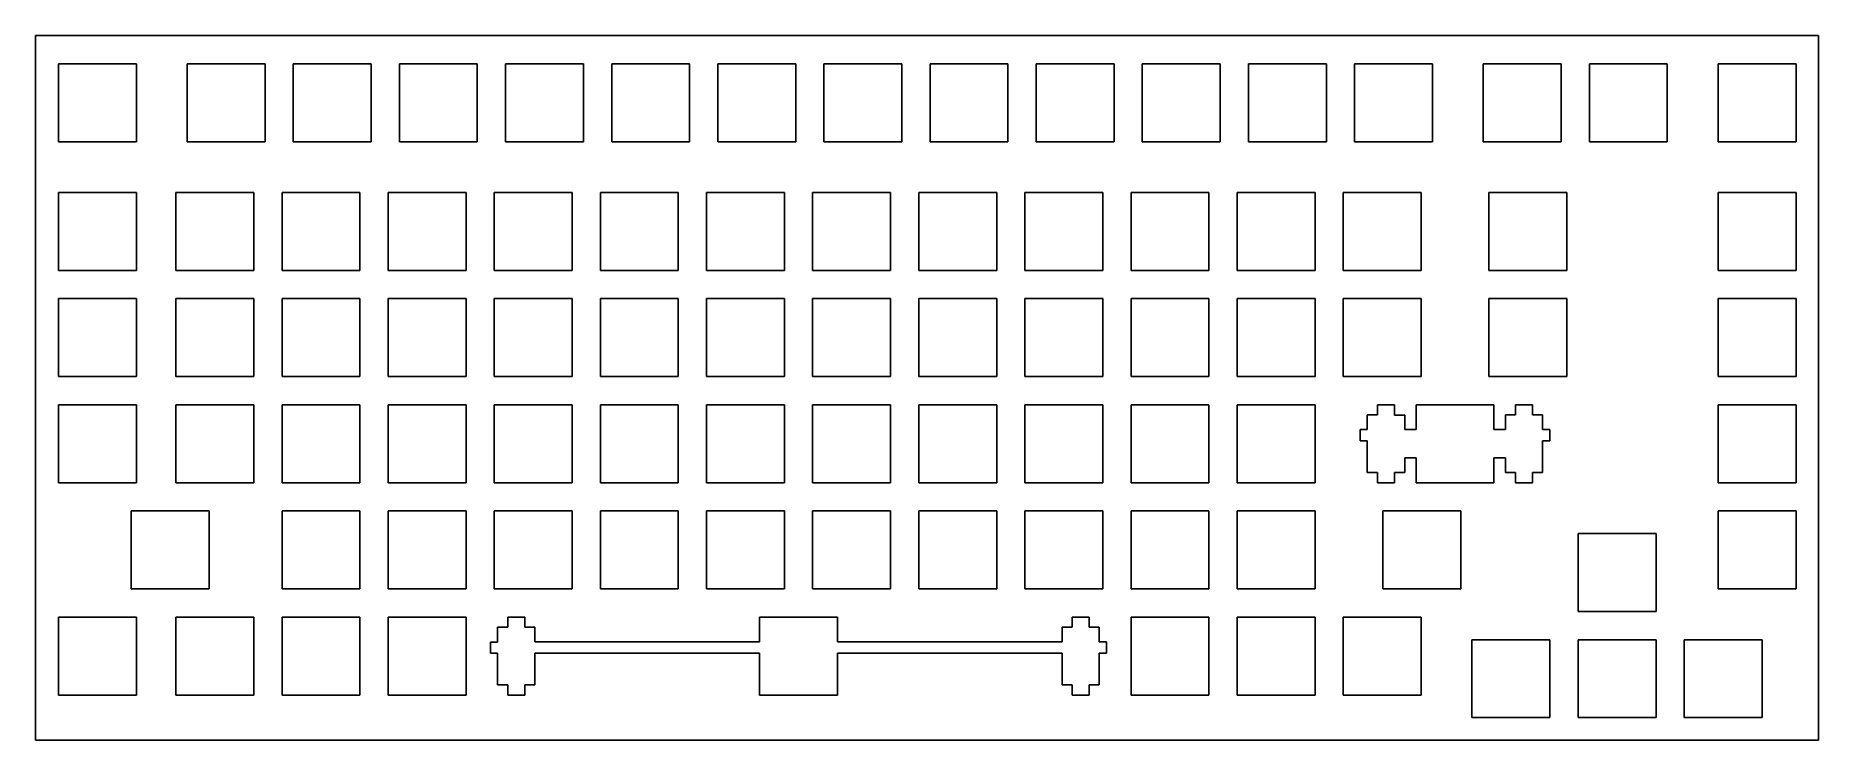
# Model space of a CAD drawing. Extents: x -159 to 157, y -58 to 67.
import ezdxf

# ---------------------------------------------------------------- set-up
doc = ezdxf.new("R2010")
doc.units = 0

msp = doc.modelspace()

# ---------------------------------------------------------------- linework, layer by layer
for p, q in [((-158.93, -58.11, 0.75), (-158.93, 66.69, 0.75)), ((-158.93, 66.69, 0.75), (156.87, 66.69, 0.75)), ((156.87, -58.11, 0.75), (156.87, 66.69, 0.75)), ((-154.89, 61.71, 0.75), (-141.09, 61.71, 0.75)), ((-154.89, 47.91, 0.75), (-154.89, 61.71, 0.75)), ((-141.09, 47.91, 0.75), (-141.09, 61.71, 0.75)), ((-132.09, 47.91, 0.75), (-132.09, 61.71, 0.75)), ((-132.09, 61.71, 0.75), (-118.29, 61.71, 0.75)), ((-118.29, 47.91, 0.75), (-118.29, 61.71, 0.75)), ((-113.29, 47.91, 0.75), (-113.29, 61.71, 0.75)), ((-113.29, 61.71, 0.75), (-99.49, 61.71, 0.75)), ((-99.49, 47.91, 0.75), (-99.49, 61.71, 0.75)), ((-94.49, 47.91, 0.75), (-94.49, 61.71, 0.75)), ((-94.49, 61.71, 0.75), (-80.69, 61.71, 0.75)), ((-80.69, 47.91, 0.75), (-80.69, 61.71, 0.75)), ((-75.69, 47.91, 0.75), (-75.69, 61.71, 0.75)), ((-75.69, 61.71, 0.75), (-61.89, 61.71, 0.75)), ((-61.89, 47.91, 0.75), (-61.89, 61.71, 0.75)), ((-56.89, 61.71, 0.75), (-43.09, 61.71, 0.75)), ((-56.89, 47.91, 0.75), (-56.89, 61.71, 0.75)), ((-43.09, 47.91, 0.75), (-43.09, 61.71, 0.75)), ((-38.09, 61.71, 0.75), (-24.29, 61.71, 0.75)), ((-38.09, 47.91, 0.75), (-38.09, 61.71, 0.75)), ((-24.29, 47.91, 0.75), (-24.29, 61.71, 0.75)), ((-19.29, 61.71, 0.75), (-5.49, 61.71, 0.75)), ((-19.29, 47.91, 0.75), (-19.29, 61.71, 0.75)), ((-5.49, 47.91, 0.75), (-5.49, 61.71, 0.75)), ((-0.49, 61.71, 0.75), (13.31, 61.71, 0.75)), ((-0.49, 47.91, 0.75), (-0.49, 61.71, 0.75)), ((13.31, 47.91, 0.75), (13.31, 61.71, 0.75)), ((18.31, 61.71, 0.75), (32.11, 61.71, 0.75)), ((18.31, 47.91, 0.75), (18.31, 61.71, 0.75)), ((32.11, 47.91, 0.75), (32.11, 61.71, 0.75)), ((37.11, 61.71, 0.75), (50.91, 61.71, 0.75)), ((37.11, 61.71, 0.75), (37.11, 47.91, 0.75)), ((50.91, 47.91, 0.75), (50.91, 61.71, 0.75)), ((55.91, 61.71, 0.75), (69.71, 61.71, 0.75)), ((55.91, 47.91, 0.75), (55.91, 61.71, 0.75)), ((69.71, 47.91, 0.75), (69.71, 61.71, 0.75)), ((74.71, 47.91, 0.75), (74.71, 61.71, 0.75)), ((74.71, 61.71, 0.75), (88.51, 61.71, 0.75)), ((88.51, 47.91, 0.75), (88.51, 61.71, 0.75)), ((97.51, 61.71, 0.75), (111.31, 61.71, 0.75)), ((97.51, 47.91, 0.75), (97.51, 61.71, 0.75)), ((111.31, 47.91, 0.75), (111.31, 61.71, 0.75)), ((116.31, 47.91, 0.75), (116.31, 61.71, 0.75)), ((116.31, 61.71, 0.75), (130.11, 61.71, 0.75)), ((130.11, 47.91, 0.75), (130.11, 61.71, 0.75)), ((152.91, 61.71, 0.75), (139.11, 61.71, 0.75)), ((139.11, 47.91, 0.75), (139.11, 61.71, 0.75)), ((152.91, 47.91, 0.75), (152.91, 61.71, 0.75)), ((-154.89, 47.91, 0.75), (-141.09, 47.91, 0.75)), ((-132.09, 47.91, 0.75), (-118.29, 47.91, 0.75)), ((-113.29, 47.91, 0.75), (-99.49, 47.91, 0.75)), ((-94.49, 47.91, 0.75), (-80.69, 47.91, 0.75)), ((-75.69, 47.91, 0.75), (-61.89, 47.91, 0.75)), ((-56.89, 47.91, 0.75), (-43.09, 47.91, 0.75)), ((-38.09, 47.91, 0.75), (-24.29, 47.91, 0.75)), ((-19.29, 47.91, 0.75), (-5.49, 47.91, 0.75)), ((-0.49, 47.91, 0.75), (13.31, 47.91, 0.75)), ((18.31, 47.91, 0.75), (32.11, 47.91, 0.75)), ((50.91, 47.91, 0.75), (37.11, 47.91, 0.75)), ((55.91, 47.91, 0.75), (69.71, 47.91, 0.75)), ((74.71, 47.91, 0.75), (88.51, 47.91, 0.75)), ((97.51, 47.91, 0.75), (111.31, 47.91, 0.75)), ((116.31, 47.91, 0.75), (130.11, 47.91, 0.75)), ((152.91, 47.91, 0.75), (139.11, 47.91, 0.75)), ((-154.89, 25.11, 0.75), (-154.89, 38.91, 0.75)), ((-154.89, 38.91, 0.75), (-141.09, 38.91, 0.75)), ((-141.09, 25.11, 0.75), (-141.09, 38.91, 0.75)), ((-134.09, 25.11, 0.75), (-134.09, 38.91, 0.75)), ((-134.09, 38.91, 0.75), (-120.29, 38.91, 0.75)), ((-120.29, 25.11, 0.75), (-120.29, 38.91, 0.75)), ((-115.29, 25.11, 0.75), (-115.29, 38.91, 0.75)), ((-115.29, 38.91, 0.75), (-101.49, 38.91, 0.75)), ((-101.49, 25.11, 0.75), (-101.49, 38.91, 0.75)), ((-96.49, 38.91, 0.75), (-82.69, 38.91, 0.75)), ((-96.49, 38.91, 0.75), (-96.49, 25.11, 0.75)), ((-82.69, 25.11, 0.75), (-82.69, 38.91, 0.75)), ((-77.69, 38.91, 0.75), (-63.89, 38.91, 0.75)), ((-77.69, 25.11, 0.75), (-77.69, 38.91, 0.75)), ((-63.89, 25.11, 0.75), (-63.89, 38.91, 0.75)), ((-58.89, 38.91, 0.75), (-45.09, 38.91, 0.75)), ((-58.89, 25.11, 0.75), (-58.89, 38.91, 0.75)), ((-45.09, 25.11, 0.75), (-45.09, 38.91, 0.75)), ((-40.09, 25.11, 0.75), (-40.09, 38.91, 0.75)), ((-40.09, 38.91, 0.75), (-26.29, 38.91, 0.75)), ((-26.29, 25.11, 0.75), (-26.29, 38.91, 0.75)), ((-21.29, 25.11, 0.75), (-21.29, 38.91, 0.75)), ((-21.29, 38.91, 0.75), (-7.49, 38.91, 0.75)), ((-7.49, 25.11, 0.75), (-7.49, 38.91, 0.75)), ((-2.49, 38.91, 0.75), (11.31, 38.91, 0.75)), ((-2.49, 25.11, 0.75), (-2.49, 38.91, 0.75)), ((11.31, 25.11, 0.75), (11.31, 38.91, 0.75)), ((16.31, 25.11, 0.75), (16.31, 38.91, 0.75)), ((16.31, 38.91, 0.75), (30.11, 38.91, 0.75)), ((30.11, 25.11, 0.75), (30.11, 38.91, 0.75)), ((35.11, 25.11, 0.75), (35.11, 38.91, 0.75)), ((35.11, 38.91, 0.75), (48.91, 38.91, 0.75)), ((48.91, 25.11, 0.75), (48.91, 38.91, 0.75)), ((53.91, 38.91, 0.75), (67.71, 38.91, 0.75)), ((53.91, 25.11, 0.75), (53.91, 38.91, 0.75)), ((67.71, 25.11, 0.75), (67.71, 38.91, 0.75)), ((72.71, 38.91, 0.75), (86.51, 38.91, 0.75)), ((72.71, 25.11, 0.75), (72.71, 38.91, 0.75)), ((86.51, 38.88, 0.75), (86.51, 38.91, 0.75)), ((86.51, 25.11, 0.75), (86.51, 38.88, 0.75)), ((98.51, 38.91, 0.75), (112.31, 38.91, 0.75)), ((98.51, 25.11, 0.75), (98.51, 38.91, 0.75)), ((112.31, 25.11, 0.75), (112.31, 38.91, 0.75)), ((139.11, 25.11, 0.75), (139.11, 38.91, 0.75)), ((139.11, 38.91, 0.75), (152.91, 38.91, 0.75)), ((152.91, 25.11, 0.75), (152.91, 38.91, 0.75)), ((-154.89, 25.11, 0.75), (-141.09, 25.11, 0.75)), ((-134.09, 25.11, 0.75), (-120.29, 25.11, 0.75)), ((-115.29, 25.11, 0.75), (-101.49, 25.11, 0.75)), ((-101.49, 25.11, 0.75), (-101.49, 25.11, 0.75)), ((-96.49, 25.11, 0.75), (-82.69, 25.11, 0.75)), ((-82.69, 25.11, 0.75), (-96.49, 25.11, 0.75)), ((-96.49, 25.11, 0.75), (-96.49, 25.11, 0.75)), ((-77.69, 25.11, 0.75), (-63.89, 25.11, 0.75)), ((-58.89, 25.11, 0.75), (-45.09, 25.11, 0.75)), ((-40.09, 25.11, 0.75), (-26.29, 25.11, 0.75)), ((-21.29, 25.11, 0.75), (-7.49, 25.11, 0.75)), ((-2.49, 25.11, 0.75), (11.31, 25.11, 0.75)), ((16.31, 25.11, 0.75), (30.11, 25.11, 0.75)), ((35.11, 25.11, 0.75), (48.91, 25.11, 0.75)), ((53.91, 25.11, 0.75), (67.71, 25.11, 0.75)), ((72.71, 25.11, 0.75), (86.51, 25.11, 0.75)), ((98.51, 25.11, 0.75), (112.31, 25.11, 0.75)), ((139.11, 25.11, 0.75), (152.91, 25.11, 0.75)), ((-154.89, 20.11, 0.75), (-141.09, 20.11, 0.75)), ((-154.89, 6.31, 0.75), (-154.89, 20.11, 0.75)), ((-141.09, 6.31, 0.75), (-141.09, 20.11, 0.75)), ((-120.29, 20.11, 0.75), (-134.09, 20.11, 0.75)), ((-134.09, 6.31, 0.75), (-134.09, 20.11, 0.75)), ((-120.29, 20.11, 0.75), (-120.29, 6.31, 0.75)), ((-115.29, 6.31, 0.75), (-115.29, 20.11, 0.75)), ((-115.29, 20.11, 0.75), (-101.49, 20.11, 0.75)), ((-101.49, 6.31, 0.75), (-101.49, 20.11, 0.75)), ((-96.49, 6.31, 0.75), (-96.49, 20.11, 0.75)), ((-96.49, 20.11, 0.75), (-82.69, 20.11, 0.75)), ((-82.69, 6.31, 0.75), (-82.69, 20.11, 0.75)), ((-77.69, 20.11, 0.75), (-63.89, 20.11, 0.75)), ((-77.69, 6.31, 0.75), (-77.69, 20.11, 0.75)), ((-63.89, 6.31, 0.75), (-63.89, 20.11, 0.75)), ((-58.89, 6.31, 0.75), (-58.89, 20.11, 0.75)), ((-58.89, 20.11, 0.75), (-45.09, 20.11, 0.75)), ((-45.09, 6.31, 0.75), (-45.09, 20.11, 0.75)), ((-40.09, 6.31, 0.75), (-40.09, 20.11, 0.75)), ((-40.09, 20.11, 0.75), (-26.29, 20.11, 0.75)), ((-26.29, 6.31, 0.75), (-26.29, 20.11, 0.75)), ((-21.29, 20.11, 0.75), (-7.49, 20.11, 0.75)), ((-21.29, 6.31, 0.75), (-21.29, 20.11, 0.75)), ((-7.49, 6.31, 0.75), (-7.49, 20.11, 0.75)), ((-2.49, 20.11, 0.75), (11.31, 20.11, 0.75)), ((-2.49, 6.31, 0.75), (-2.49, 20.11, 0.75)), ((11.31, 6.31, 0.75), (11.31, 20.11, 0.75)), ((16.31, 6.31, 0.75), (16.31, 20.11, 0.75)), ((16.31, 20.11, 0.75), (30.11, 20.11, 0.75)), ((30.11, 6.31, 0.75), (30.11, 20.11, 0.75)), ((35.11, 6.31, 0.75), (35.11, 20.11, 0.75)), ((35.11, 20.11, 0.75), (48.91, 20.11, 0.75)), ((48.91, 6.31, 0.75), (48.91, 20.11, 0.75)), ((53.91, 6.31, 0.75), (53.91, 20.11, 0.75)), ((53.91, 20.11, 0.75), (67.71, 20.11, 0.75)), ((67.71, 6.31, 0.75), (67.71, 20.11, 0.75)), ((72.71, 20.11, 0.75), (86.51, 20.11, 0.75)), ((72.71, 6.31, 0.75), (72.71, 20.11, 0.75)), ((86.51, 6.31, 0.75), (86.51, 20.11, 0.75)), ((98.51, 20.11, 0.75), (112.31, 20.11, 0.75)), ((98.51, 6.31, 0.75), (98.51, 20.11, 0.75)), ((112.31, 6.31, 0.75), (112.31, 20.11, 0.75)), ((139.11, 6.31, 0.75), (139.11, 20.11, 0.75)), ((139.11, 20.11, 0.75), (152.91, 20.11, 0.75)), ((152.91, 6.31, 0.75), (152.91, 20.11, 0.75)), ((-154.89, 6.31, 0.75), (-141.09, 6.31, 0.75)), ((-134.09, 6.31, 0.75), (-120.29, 6.31, 0.75)), ((-115.29, 6.31, 0.75), (-101.49, 6.31, 0.75)), ((-96.49, 6.31, 0.75), (-82.69, 6.31, 0.75)), ((-77.69, 6.31, 0.75), (-63.89, 6.31, 0.75)), ((-58.89, 6.31, 0.75), (-45.09, 6.31, 0.75)), ((-40.09, 6.31, 0.75), (-26.29, 6.31, 0.75)), ((-21.29, 6.31, 0.75), (-7.49, 6.31, 0.75)), ((-2.49, 6.31, 0.75), (11.31, 6.31, 0.75)), ((16.31, 6.31, 0.75), (30.11, 6.31, 0.75)), ((35.11, 6.31, 0.75), (48.91, 6.31, 0.75)), ((53.91, 6.31, 0.75), (67.71, 6.31, 0.75)), ((72.71, 6.31, 0.75), (86.51, 6.31, 0.75)), ((98.51, 6.31, 0.75), (112.31, 6.31, 0.75)), ((139.11, 6.31, 0.75), (152.91, 6.31, 0.75)), ((-154.89, -12.49, 0.75), (-154.89, 1.31, 0.75)), ((-154.89, 1.31, 0.75), (-141.09, 1.31, 0.75)), ((-141.09, -12.49, 0.75), (-141.09, 1.31, 0.75)), ((-134.09, -12.49, 0.75), (-134.09, 1.31, 0.75)), ((-134.09, 1.31, 0.75), (-120.29, 1.31, 0.75)), ((-120.29, -12.49, 0.75), (-120.29, 1.31, 0.75)), ((-115.29, -12.49, 0.75), (-115.29, 1.31, 0.75)), ((-115.29, 1.31, 0.75), (-101.49, 1.31, 0.75)), ((-101.49, -12.49, 0.75), (-101.49, 1.31, 0.75)), ((-96.49, 1.31, 0.75), (-82.69, 1.31, 0.75)), ((-96.49, -12.49, 0.75), (-96.49, 1.31, 0.75)), ((-82.69, -12.49, 0.75), (-82.69, 1.31, 0.75)), ((-77.69, 1.31, 0.75), (-63.89, 1.31, 0.75)), ((-77.69, -12.49, 0.75), (-77.69, 1.31, 0.75)), ((-63.89, -12.49, 0.75), (-63.89, 1.31, 0.75)), ((-58.89, -12.49, 0.75), (-58.89, 1.31, 0.75)), ((-58.89, 1.31, 0.75), (-45.09, 1.31, 0.75)), ((-45.09, -12.49, 0.75), (-45.09, 1.31, 0.75)), ((-40.09, -11.15, 0.75), (-40.09, 1.31, 0.75)), ((-40.09, 1.31, 0.75), (-26.29, 1.31, 0.75)), ((-26.29, -12.49, 0.75), (-26.29, 1.31, 0.75)), ((-21.29, -12.49, 0.75), (-21.29, 1.31, 0.75)), ((-21.29, 1.31, 0.75), (-7.49, 1.31, 0.75)), ((-7.49, -12.49, 0.75), (-7.49, 1.31, 0.75)), ((-2.49, -12.49, 0.75), (-2.49, 1.31, 0.75)), ((-2.49, 1.31, 0.75), (11.31, 1.31, 0.75)), ((11.31, -12.49, 0.75), (11.31, 1.31, 0.75)), ((16.31, 1.31, 0.75), (30.11, 1.31, 0.75)), ((16.31, -12.49, 0.75), (16.31, 1.31, 0.75)), ((30.11, -12.49, 0.75), (30.11, 1.31, 0.75)), ((35.11, 1.31, 0.75), (48.91, 1.31, 0.75)), ((35.11, -12.49, 0.75), (35.11, 1.31, 0.75)), ((48.91, -12.49, 0.75), (48.91, 1.31, 0.75)), ((53.91, 1.31, 0.75), (67.71, 1.31, 0.75)), ((53.91, -12.49, 0.75), (53.91, 1.31, 0.75)), ((67.71, -12.49, 0.75), (67.71, 1.31, 0.75)), ((78.77, 1.31, 0.75), (78.77, -0.49, 0.75)), ((78.77, 1.31, 0.75), (81.79, 1.31, 0.75)), ((81.79, -0.5, 0.75), (81.79, 1.31, 0.75)), ((99.41, 1.31, 0.75), (85.61, 1.31, 0.75)), ((85.61, 1.31, 0.75), (85.61, -3.08, 0.75)), ((99.41, 1.31, 0.75), (99.41, -3.08, 0.75)), ((103.22, 1.31, 0.75), (106.23, 1.31, 0.75)), ((103.22, 1.31, 0.75), (103.22, -0.49, 0.75)), ((106.23, -0.49, 0.75), (106.23, 1.31, 0.75)), ((139.11, -12.49, 0.75), (139.11, 1.31, 0.75)), ((139.11, 1.31, 0.75), (152.91, 1.31, 0.75)), ((152.91, -12.49, 0.75), (152.91, 1.31, 0.75)), ((75.68, -5.08, 0.75), (75.68, -3.08, 0.75)), ((76.97, -3.08, 0.75), (75.68, -3.08, 0.75)), ((76.97, -0.49, 0.75), (78.77, -0.49, 0.75)), ((76.97, -0.49, 0.75), (76.97, -3.08, 0.75)), ((83.59, -0.5, 0.75), (81.79, -0.5, 0.75)), ((83.59, -0.5, 0.75), (83.59, -3.08, 0.75)), ((85.61, -3.08, 0.75), (83.59, -3.08, 0.75)), ((101.42, -3.08, 0.75), (99.41, -3.08, 0.75)), ((101.42, -0.49, 0.75), (103.22, -0.49, 0.75)), ((101.42, -3.08, 0.75), (101.42, -0.49, 0.75)), ((108.02, -0.49, 0.75), (106.23, -0.49, 0.75)), ((108.02, -0.49, 0.75), (108.02, -3.08, 0.75)), ((108.02, -3.08, 0.75), (109.32, -3.08, 0.75)), ((109.32, -3.08, 0.75), (109.32, -5.08, 0.75)), ((76.97, -5.08, 0.75), (75.68, -5.08, 0.75)), ((76.97, -10.69, 0.75), (76.97, -5.08, 0.75)), ((108.02, -5.08, 0.75), (109.32, -5.08, 0.75)), ((108.02, -10.69, 0.75), (108.02, -5.08, 0.75)), ((83.59, -8.09, 0.75), (85.61, -8.09, 0.75)), ((83.59, -8.09, 0.75), (83.59, -10.69, 0.75)), ((85.61, -12.49, 0.75), (85.61, -8.09, 0.75)), ((99.41, -12.49, 0.75), (99.41, -8.08, 0.75)), ((101.42, -8.08, 0.75), (99.41, -8.08, 0.75)), ((101.42, -8.08, 0.75), (101.42, -10.69, 0.75)), ((-154.89, -12.49, 0.75), (-141.09, -12.49, 0.75)), ((-134.09, -12.49, 0.75), (-127.94, -12.49, 0.75)), ((-120.29, -12.49, 0.75), (-127.94, -12.49, 0.75)), ((-115.29, -12.49, 0.75), (-101.49, -12.49, 0.75)), ((-96.49, -12.49, 0.75), (-82.69, -12.49, 0.75)), ((-77.69, -12.49, 0.75), (-63.89, -12.49, 0.75)), ((-58.89, -12.49, 0.75), (-45.09, -12.49, 0.75)), ((-40.09, -11.15, 0.75), (-40.09, -12.49, 0.75)), ((-40.09, -12.49, 0.75), (-26.29, -12.49, 0.75)), ((-21.29, -12.49, 0.75), (-7.49, -12.49, 0.75)), ((-2.49, -12.49, 0.75), (11.31, -12.49, 0.75)), ((16.31, -12.49, 0.75), (30.11, -12.49, 0.75)), ((35.11, -12.49, 0.75), (48.91, -12.49, 0.75)), ((53.91, -12.49, 0.75), (67.71, -12.49, 0.75)), ((76.97, -10.69, 0.75), (78.77, -10.69, 0.75)), ((78.77, -12.49, 0.75), (78.77, -10.69, 0.75)), ((78.77, -12.49, 0.75), (81.79, -12.49, 0.75)), ((81.79, -10.69, 0.75), (81.79, -12.49, 0.75)), ((81.79, -10.69, 0.75), (83.59, -10.69, 0.75)), ((99.41, -12.49, 0.75), (85.61, -12.49, 0.75)), ((101.42, -10.69, 0.75), (103.23, -10.69, 0.75)), ((103.23, -12.49, 0.75), (103.23, -10.69, 0.75)), ((106.22, -12.49, 0.75), (103.23, -12.49, 0.75)), ((106.22, -10.69, 0.75), (106.22, -12.49, 0.75)), ((108.02, -10.69, 0.75), (106.22, -10.69, 0.75)), ((139.11, -12.49, 0.75), (152.91, -12.49, 0.75)), ((-141.99, -17.49, 0.75), (-134.34, -17.49, 0.75)), ((-141.99, -31.29, 0.75), (-141.99, -17.49, 0.75)), ((-128.19, -17.49, 0.75), (-134.34, -17.49, 0.75)), ((-128.19, -31.29, 0.75), (-128.19, -17.49, 0.75)), ((-115.29, -31.29, 0.75), (-115.29, -17.49, 0.75)), ((-115.29, -17.49, 0.75), (-101.49, -17.49, 0.75)), ((-101.49, -31.29, 0.75), (-101.49, -17.49, 0.75)), ((-96.49, -31.29, 0.75), (-96.49, -17.49, 0.75)), ((-96.49, -17.49, 0.75), (-82.69, -17.49, 0.75)), ((-82.69, -31.29, 0.75), (-82.69, -17.49, 0.75)), ((-77.69, -31.29, 0.75), (-77.69, -17.49, 0.75)), ((-77.69, -17.49, 0.75), (-63.89, -17.49, 0.75)), ((-63.89, -31.29, 0.75), (-63.89, -17.49, 0.75)), ((-58.89, -17.49, 0.75), (-45.09, -17.49, 0.75)), ((-58.89, -31.29, 0.75), (-58.89, -17.49, 0.75)), ((-45.09, -31.29, 0.75), (-45.09, -17.49, 0.75)), ((-40.09, -17.49, 0.75), (-26.29, -17.49, 0.75)), ((-40.09, -31.29, 0.75), (-40.09, -17.49, 0.75)), ((-26.29, -31.29, 0.75), (-26.29, -17.49, 0.75)), ((-21.29, -17.49, 0.75), (-7.49, -17.49, 0.75)), ((-21.29, -31.29, 0.75), (-21.29, -17.49, 0.75)), ((-7.49, -31.29, 0.75), (-7.49, -17.49, 0.75)), ((-2.49, -17.49, 0.75), (11.31, -17.49, 0.75)), ((-2.49, -31.29, 0.75), (-2.49, -17.49, 0.75)), ((11.31, -31.29, 0.75), (11.31, -17.49, 0.75)), ((16.31, -31.29, 0.75), (16.31, -17.49, 0.75)), ((16.31, -17.49, 0.75), (30.11, -17.49, 0.75)), ((30.11, -31.29, 0.75), (30.11, -17.49, 0.75)), ((35.11, -17.49, 0.75), (48.91, -17.49, 0.75)), ((35.11, -31.29, 0.75), (35.11, -17.49, 0.75)), ((48.91, -31.29, 0.75), (48.91, -17.49, 0.75)), ((53.91, -17.49, 0.75), (53.91, -31.29, 0.75)), ((53.91, -17.49, 0.75), (67.71, -17.49, 0.75)), ((67.71, -31.29, 0.75), (67.71, -17.49, 0.75)), ((79.71, -31.29, 0.75), (79.71, -17.49, 0.75)), ((79.71, -17.49, 0.75), (93.51, -17.49, 0.75)), ((93.51, -31.29, 0.75), (93.51, -17.49, 0.75)), ((139.11, -17.49, 0.75), (152.91, -17.49, 0.75)), ((139.11, -31.29, 0.75), (139.11, -17.49, 0.75)), ((152.91, -31.29, 0.75), (152.91, -17.49, 0.75)), ((114.31, -21.49, 0.75), (128.11, -21.49, 0.75)), ((114.31, -35.29, 0.75), (114.31, -21.49, 0.75)), ((128.11, -35.29, 0.75), (128.11, -21.49, 0.75)), ((-141.99, -31.29, 0.75), (-128.19, -31.29, 0.75)), ((-115.29, -31.29, 0.75), (-101.49, -31.29, 0.75)), ((-96.49, -31.29, 0.75), (-82.69, -31.29, 0.75)), ((-77.69, -31.29, 0.75), (-63.89, -31.29, 0.75)), ((-58.89, -31.29, 0.75), (-45.09, -31.29, 0.75)), ((-40.09, -31.29, 0.75), (-26.29, -31.29, 0.75)), ((-21.29, -31.29, 0.75), (-15.14, -31.29, 0.75)), ((-7.49, -31.29, 0.75), (-15.14, -31.29, 0.75)), ((-2.49, -31.29, 0.75), (11.31, -31.29, 0.75)), ((16.31, -31.29, 0.75), (30.11, -31.29, 0.75)), ((35.11, -31.29, 0.75), (48.91, -31.29, 0.75)), ((67.71, -31.29, 0.75), (53.91, -31.29, 0.75)), ((79.71, -31.29, 0.75), (93.51, -31.29, 0.75)), ((139.11, -31.29, 0.75), (152.91, -31.29, 0.75)), ((-154.89, -50.09, 0.75), (-154.89, -36.29, 0.75)), ((-154.89, -36.29, 0.75), (-141.09, -36.29, 0.75)), ((-141.09, -50.09, 0.75), (-141.09, -36.29, 0.75)), ((-134.09, -50.09, 0.75), (-134.09, -36.29, 0.75)), ((-134.09, -36.29, 0.75), (-120.29, -36.29, 0.75)), ((-120.29, -50.09, 0.75), (-120.29, -36.29, 0.75)), ((-115.29, -36.29, 0.75), (-101.49, -36.29, 0.75)), ((-115.29, -50.09, 0.75), (-115.29, -36.29, 0.75)), ((-101.49, -50.09, 0.75), (-101.49, -36.29, 0.75)), ((-96.49, -50.09, 0.75), (-96.49, -36.29, 0.75)), ((-96.49, -36.29, 0.75), (-82.69, -36.29, 0.75)), ((-82.69, -50.09, 0.75), (-82.69, -36.29, 0.75)), ((-75.28, -36.29, 0.75), (-72.29, -36.29, 0.75)), ((-75.28, -36.29, 0.75), (-75.28, -38.09, 0.75)), ((-72.29, -36.29, 0.75), (-72.29, -38.09, 0.75)), ((-30.69, -36.29, 0.75), (-30.69, -40.69, 0.75)), ((-30.69, -36.29, 0.75), (-16.89, -36.29, 0.75)), ((-16.89, -36.29, 0.75), (-16.89, -40.69, 0.75)), ((24.68, -36.29, 0.75), (27.69, -36.29, 0.75)), ((24.68, -36.29, 0.75), (24.68, -38.09, 0.75)), ((27.69, -36.29, 0.75), (27.69, -38.09, 0.75)), ((35.11, -36.29, 0.75), (48.91, -36.29, 0.75)), ((35.11, -50.09, 0.75), (35.11, -36.29, 0.75)), ((48.91, -50.09, 0.75), (48.91, -36.29, 0.75)), ((53.91, -50.09, 0.75), (53.91, -36.29, 0.75)), ((53.91, -36.29, 0.75), (67.71, -36.29, 0.75)), ((67.71, -50.09, 0.75), (67.71, -36.29, 0.75)), ((72.71, -36.29, 0.75), (86.51, -36.29, 0.75)), ((72.71, -50.09, 0.75), (72.71, -36.29, 0.75)), ((86.51, -36.29, 0.75), (86.51, -43.94, 0.75)), ((114.31, -35.29, 0.75), (128.11, -35.29, 0.75)), ((-77.09, -40.7, 0.75), (-78.38, -40.7, 0.75)), ((-78.38, -42.7, 0.75), (-78.38, -40.7, 0.75)), ((-77.09, -38.09, 0.75), (-75.28, -38.09, 0.75)), ((-77.09, -40.7, 0.75), (-77.09, -38.09, 0.75)), ((-72.29, -38.09, 0.75), (-70.49, -38.09, 0.75)), ((-70.49, -40.69, 0.75), (-70.49, -38.09, 0.75)), ((-70.49, -40.69, 0.75), (-69.19, -40.69, 0.75)), ((-30.69, -40.69, 0.75), (-69.19, -40.69, 0.75)), ((21.36, -40.69, 0.75), (-16.89, -40.69, 0.75)), ((21.36, -40.69, 0.75), (22.89, -40.69, 0.75)), ((22.89, -38.09, 0.75), (22.89, -40.69, 0.75)), ((22.89, -38.09, 0.75), (24.68, -38.09, 0.75)), ((27.69, -38.09, 0.75), (29.49, -38.09, 0.75)), ((29.49, -40.69, 0.75), (29.49, -38.09, 0.75)), ((29.49, -40.69, 0.75), (30.79, -40.69, 0.75)), ((30.79, -42.7, 0.75), (30.79, -40.69, 0.75)), ((95.51, -46.44, 0.75), (95.51, -40.29, 0.75)), ((95.51, -40.29, 0.75), (109.31, -40.29, 0.75)), ((109.31, -54.09, 0.75), (109.31, -40.29, 0.75)), ((114.31, -40.29, 0.75), (128.11, -40.29, 0.75)), ((114.31, -54.09, 0.75), (114.31, -40.29, 0.75)), ((128.11, -54.09, 0.75), (128.11, -40.29, 0.75)), ((133.11, -54.09, 0.75), (133.11, -40.29, 0.75)), ((133.11, -40.29, 0.75), (146.91, -40.29, 0.75)), ((146.91, -54.09, 0.75), (146.91, -40.29, 0.75)), ((-77.09, -42.7, 0.75), (-78.38, -42.7, 0.75)), ((-77.09, -42.7, 0.75), (-77.09, -48.29, 0.75)), ((-70.49, -42.69, 0.75), (-70.49, -48.29, 0.75)), ((-70.49, -42.69, 0.75), (-69.19, -42.69, 0.75)), ((-30.69, -42.69, 0.75), (-69.19, -42.69, 0.75)), ((-30.69, -50.09, 0.75), (-30.69, -42.69, 0.75)), ((-16.89, -50.09, 0.75), (-16.89, -42.69, 0.75)), ((-16.89, -42.69, 0.75), (21.27, -42.69, 0.75)), ((22.89, -42.69, 0.75), (21.27, -42.69, 0.75)), ((22.89, -48.29, 0.75), (22.89, -42.69, 0.75)), ((29.49, -42.7, 0.75), (29.49, -48.29, 0.75)), ((29.49, -42.7, 0.75), (30.79, -42.7, 0.75)), ((86.51, -50.09, 0.75), (86.51, -43.94, 0.75)), ((95.51, -46.44, 0.75), (95.51, -54.09, 0.75)), ((-154.89, -50.09, 0.75), (-141.09, -50.09, 0.75)), ((-134.09, -50.09, 0.75), (-120.29, -50.09, 0.75)), ((-115.29, -50.09, 0.75), (-101.49, -50.09, 0.75)), ((-96.49, -50.09, 0.75), (-82.69, -50.09, 0.75)), ((-77.09, -48.29, 0.75), (-75.29, -48.29, 0.75)), ((-75.29, -50.09, 0.75), (-75.29, -48.29, 0.75)), ((-72.28, -50.09, 0.75), (-75.29, -50.09, 0.75)), ((-72.28, -48.29, 0.75), (-70.49, -48.29, 0.75)), ((-72.28, -50.09, 0.75), (-72.28, -48.29, 0.75)), ((-30.69, -50.09, 0.75), (-16.89, -50.09, 0.75)), ((24.68, -48.29, 0.75), (22.89, -48.29, 0.75)), ((24.68, -50.09, 0.75), (24.68, -48.29, 0.75)), ((27.69, -50.09, 0.75), (24.68, -50.09, 0.75)), ((29.49, -48.29, 0.75), (27.69, -48.29, 0.75)), ((27.69, -50.09, 0.75), (27.69, -48.29, 0.75)), ((35.11, -50.09, 0.75), (48.91, -50.09, 0.75)), ((53.91, -50.09, 0.75), (67.71, -50.09, 0.75)), ((72.71, -50.09, 0.75), (86.51, -50.09, 0.75)), ((95.51, -54.09, 0.75), (109.31, -54.09, 0.75)), ((114.31, -54.09, 0.75), (128.11, -54.09, 0.75)), ((133.11, -54.09, 0.75), (146.91, -54.09, 0.75)), ((-158.93, -58.11, 0.75), (156.87, -58.11, 0.75))]:
    msp.add_line(p, q)

doc.saveas('drawing.dxf')
